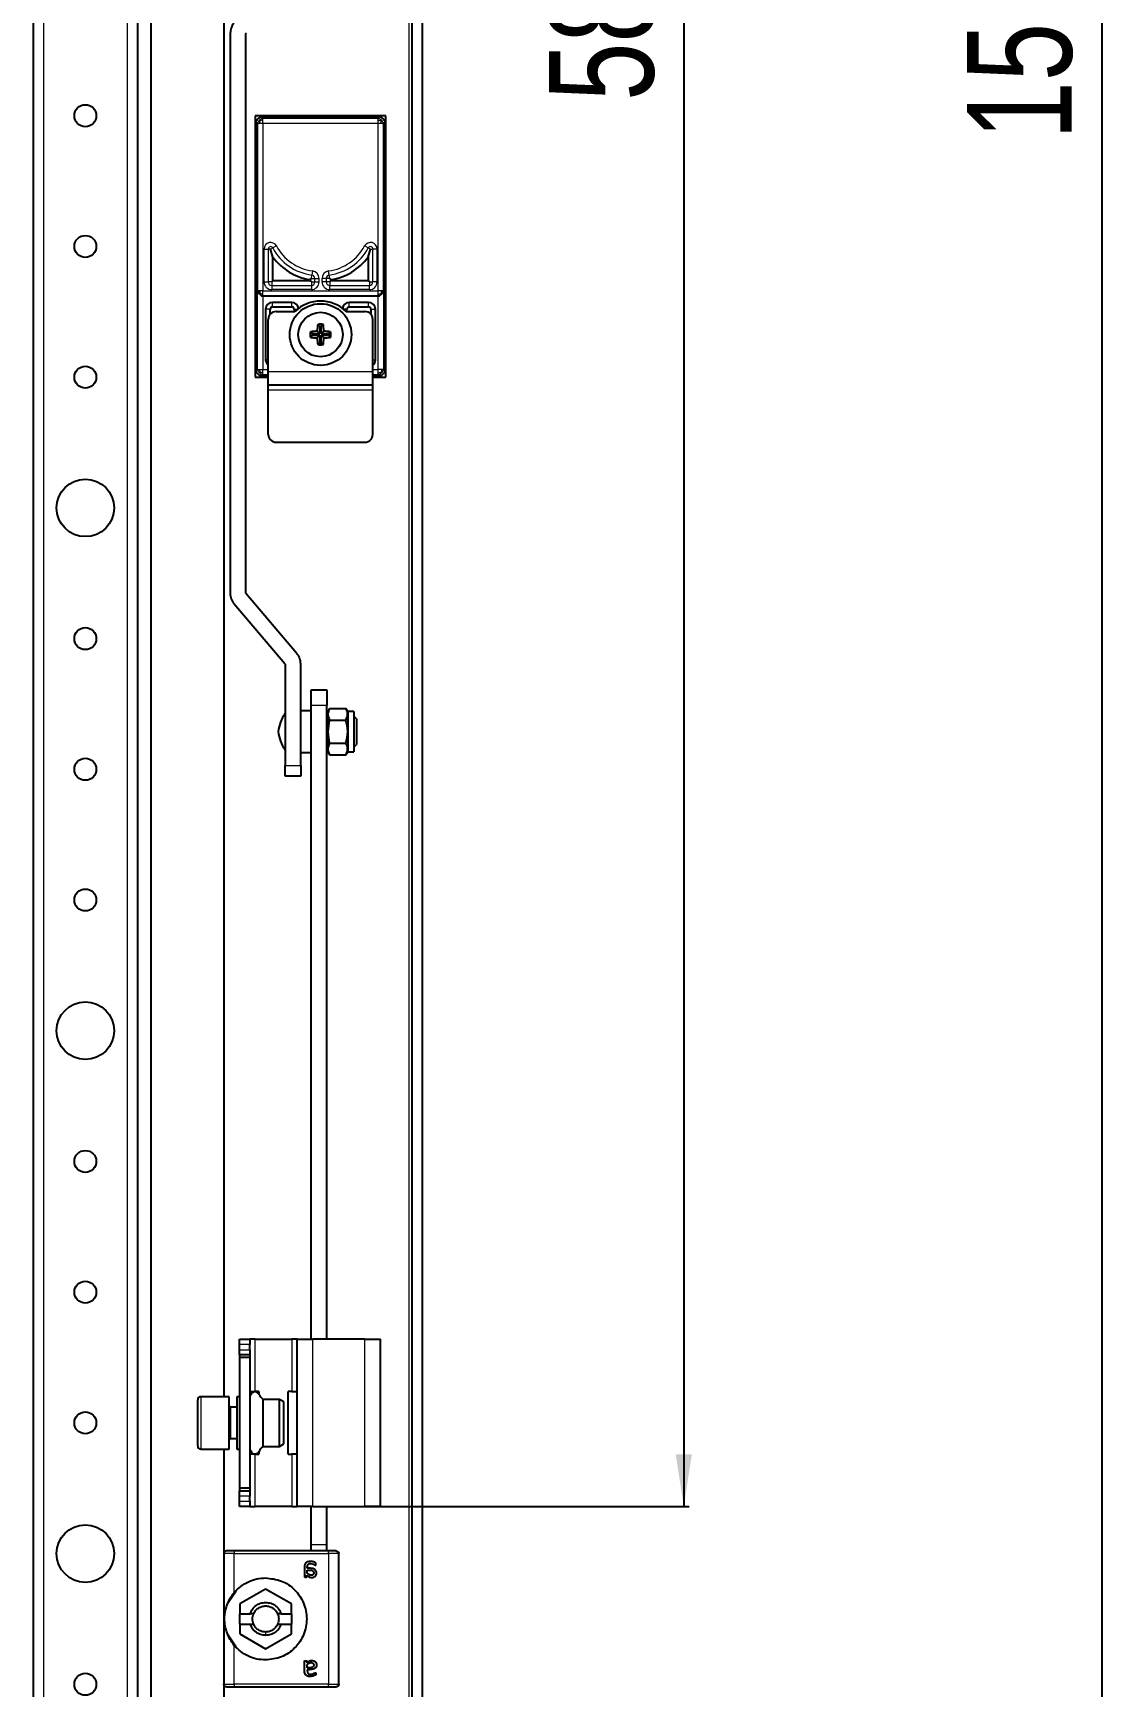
# Model space of a CAD drawing. Header units: millimetres. Extents: x -145 to 1282, y -1011 to 1043.
# Drawn here: x 1075.9 to 1281.9, y -326.9 to -10.5 of the extents above; entities that cross this region are included whole.
import ezdxf

# ---------------------------------------------------------------- set-up
doc = ezdxf.new("R2010")
doc.units = ezdxf.units.MM
doc.layers.add('FORMAT', color=7, linetype='Continuous')
doc.styles.add('SLDTEXTSTYLE0', font='TXT', dxfattribs={"width": 0.75})
doc.dimstyles.new('SLDDIMSTYLE0', dxfattribs={"dimtxt": 20, "dimasz": 10, "dimexe": 0, "dimexo": 0.0625, "dimgap": 5, "dimtad": 2, "dimdec": 1, "dimrnd": 1e-09, "dimzin": 12, "dimdsep": 46, "dimtxsty": 'SLDTEXTSTYLE0', "dimsah": 1, "dimcen": 0.09, "dimadec": 0, "dimazin": 3, "dimtfac": 1, "dimtofl": 0, "dimtmove": 0, "dimatfit": 3, "dimfxl": 0, "dimfrac": 2, "dimtolj": 1, "dimtzin": 12, "dimarcsym": 0})

# ---------------------------------------------------------------- blocks, each defined once
blk = doc.blocks.new('_D_5')
at = {"layer": 'FORMAT'}
for p, q in [((1142.38, 764.65), (1281.37, 764.65)), ((1280.37, 764.65), (1280.37, -767.35)), ((1142.38, -767.35), (1281.37, -767.35))]:
    blk.add_line(p, q, dxfattribs=at)
for points in [[(1280.37, 764.65), (1278.83, 754.65), (1281.91, 754.65)], [(1280.37, -767.35), (1281.91, -757.35), (1278.83, -757.35)]]:
    blk.add_solid(points, dxfattribs=at)
at = {"layer": 'FORMAT', "insert": (1254.59, -30.91), "char_height": 20, "attachment_point": 1, "rotation": 90, "style": 'SLDTEXTSTYLE0'}
blk.add_mtext('1532', dxfattribs=at)
blk = doc.blocks.new('_D_8')
at = {"layer": 'FORMAT'}
for p, q in [((1139.38, 289.65), (1201.37, 289.65)), ((1200.37, 289.65), (1200.37, -292.35)), ((1139.38, -292.35), (1201.37, -292.35))]:
    blk.add_line(p, q, dxfattribs=at)
for points in [[(1200.37, 289.65), (1198.83, 279.65), (1201.91, 279.65)], [(1200.37, -292.35), (1201.91, -282.35), (1198.83, -282.35)]]:
    blk.add_solid(points, dxfattribs=at)
at = {"layer": 'FORMAT', "insert": (1174.59, -23.52), "char_height": 20, "attachment_point": 1, "rotation": 90, "style": 'SLDTEXTSTYLE0'}
blk.add_mtext('582', dxfattribs=at)

msp = doc.modelspace()

# ---------------------------------------------------------------- linework, layer by layer
at = {"color": 8, "linetype": 'Continuous', "lineweight": 18}
for p, q in [((1147.77, 873.55), (1147.77, -876.25)), ((1077.87, 816.15), (1077.87, -818.85)), ((1093.87, 816.15), (1093.87, -818.85)), ((1118.85, -27.83), (1118.55, -27.53)), ((1118.85, -59.85), (1118.85, -27.83)), ((1119.55, -26.53), (1119.85, -26.83)), ((1119.85, -26.83), (1141.88, -26.83)), ((1119.85, -27.83), (1119.85, -59.85)), ((1141.88, -27.83), (1119.85, -27.83)), ((1141.88, -26.83), (1142.18, -26.53)), ((1141.88, -59.85), (1141.88, -27.83)), ((1143.18, -27.53), (1142.88, -27.83)), ((1142.88, -27.83), (1142.88, -59.85)), ((1120.06, -58.15), (1120.06, -51.85)), ((1120.06, -51.85), (1120.85, -51.85)), ((1120.85, -51.85), (1120.85, -58.15)), ((1121.32, -51.85), (1120.85, -51.85)), ((1121.32, -51.85), (1121.72, -51.63)), ((1122.42, -51.25), (1121.72, -51.63)), ((1140.01, -51.63), (1139.31, -51.25)), ((1140.42, -51.85), (1140.01, -51.63)), ((1140.42, -51.85), (1140.88, -51.85)), ((1141.67, -51.85), (1140.88, -51.85)), ((1140.88, -58.15), (1140.88, -51.85)), ((1141.67, -51.85), (1141.67, -58.15)), ((1129.12, -57.48), (1129.2, -56.83)), ((1129.31, -56.03), (1129.2, -56.83)), ((1132.53, -56.83), (1132.42, -56.03)), ((1132.62, -57.48), (1132.53, -56.83)), ((1118.82, -59.85), (1118.85, -59.85)), ((1118.82, -74.9), (1118.82, -59.85)), ((1119.85, -59.85), (1141.88, -59.85)), ((1120.06, -58.15), (1120.85, -58.15)), ((1121.52, -58.15), (1120.85, -58.15)), ((1121.52, -58.15), (1121.52, -58.81)), ((1121.52, -58.81), (1121.52, -59.61)), ((1121.52, -58.81), (1129.12, -58.81)), ((1129.12, -59.61), (1121.52, -59.61)), ((1129.12, -57.48), (1129.78, -57.48)), ((1129.12, -58.15), (1129.12, -58.81)), ((1129.12, -58.15), (1129.78, -58.15)), ((1129.12, -58.81), (1129.12, -59.61)), ((1129.78, -57.48), (1130.57, -57.48)), ((1129.78, -58.15), (1129.78, -57.48)), ((1129.78, -58.15), (1130.57, -58.15)), ((1130.57, -57.48), (1130.57, -58.15)), ((1131.16, -58.15), (1131.16, -57.48)), ((1131.95, -57.48), (1131.16, -57.48)), ((1131.95, -58.15), (1131.16, -58.15)), ((1131.95, -57.48), (1131.95, -58.15)), ((1132.62, -57.48), (1131.95, -57.48)), ((1132.62, -58.15), (1131.95, -58.15)), ((1132.62, -58.15), (1132.62, -58.81)), ((1132.62, -59.61), (1132.62, -58.81)), ((1132.62, -58.81), (1140.22, -58.81)), ((1140.22, -59.61), (1132.62, -59.61)), ((1140.22, -58.15), (1140.22, -58.81)), ((1140.22, -58.15), (1140.88, -58.15)), ((1140.22, -59.61), (1140.22, -58.81)), ((1141.67, -58.15), (1140.88, -58.15)), ((1142.88, -59.85), (1142.91, -59.85)), ((1142.91, -59.85), (1142.91, -74.9)), ((1119.82, -60.85), (1119.82, -74.9)), ((1121.67, -62.92), (1121.67, -62.05)), ((1125.37, -62.92), (1125.37, -62.05)), ((1136.37, -62.92), (1136.37, -62.05)), ((1140.07, -62.92), (1140.07, -62.05)), ((1141.91, -74.9), (1141.91, -60.85)), ((1121.23, -63.35), (1120.37, -63.35)), ((1125.8, -63.35), (1126.47, -63.35)), ((1135.93, -63.35), (1135.26, -63.35)), ((1140.5, -63.35), (1141.37, -63.35)), ((1118.55, -75.17), (1118.82, -74.9)), ((1119.82, -75.9), (1119.55, -76.17)), ((1119.82, -74.9), (1120.87, -74.9)), ((1120.87, -75.9), (1119.82, -75.9)), ((1120.87, -73.05), (1120.37, -73.05)), ((1120.87, -75.3), (1140.87, -75.3)), ((1140.87, -73.05), (1141.37, -73.05)), ((1140.87, -74.9), (1141.91, -74.9)), ((1141.91, -75.9), (1140.87, -75.9)), ((1142.18, -76.17), (1141.91, -75.9)), ((1142.91, -74.9), (1143.18, -75.17)), ((1120.87, -78.8), (1140.87, -78.8)), ((1132.07, -139.15), (1129.07, -139.15)), ((1124.07, -150.65), (1127.07, -150.65)), ((1117.37, -261.35), (1115.37, -261.35)), ((1115.37, -262.35), (1117.37, -262.35)), ((1118.37, -270.35), (1118.37, -260.35)), ((1125.37, -260.35), (1125.37, -270.35)), ((1129.37, -292.35), (1129.37, -260.35)), ((1139.37, -292.35), (1139.37, -260.35)), ((1107.97, -271.35), (1107.97, -281.35)), ((1113.62, -273.35), (1113.62, -274.82)), ((1113.62, -274.82), (1113.62, -279.35)), ((1118.37, -292.35), (1118.37, -282.35)), ((1125.37, -282.35), (1125.37, -292.35)), ((1117.37, -290.35), (1115.37, -290.35)), ((1115.37, -291.35), (1117.37, -291.35)), ((1132.07, -299.65), (1129.07, -299.65)), ((1114.37, -308.79), (1114.37, -301.35)), ((1114.37, -301.35), (1132.37, -301.35)), ((1132.37, -301.35), (1132.37, -326.35)), ((1114.37, -326.35), (1114.37, -318.91)), ((1120.37, -316.35), (1120.37, -317)), ((1132.37, -326.35), (1114.37, -326.35))]:
    msp.add_line(p, q, dxfattribs=at)
at = {"color": 7, "linetype": 'Continuous', "lineweight": 25}
for p, q in [((1148.37, -878.85), (1148.37, 876.15)), ((1150.37, -878.85), (1150.37, 876.15)), ((1098.37, 843.15), (1098.37, -845.85)), ((1075.87, 816.15), (1075.87, -818.85)), ((1095.87, 816.15), (1095.87, -818.85)), ((1112.37, 268.65), (1112.37, -271.35)), ((1113.57, -10.67), (1113.57, -117.65)), ((1116.57, -117.65), (1116.57, -10.67)), ((1143.37, -26.35), (1118.37, -26.35)), ((1118.37, -26.35), (1118.37, -76.35)), ((1118.55, -75.17), (1118.55, -27.53)), ((1119.55, -26.53), (1142.18, -26.53)), ((1143.18, -27.53), (1143.18, -75.17)), ((1143.37, -76.35), (1143.37, -26.35)), ((1121.77, -53.41), (1121.32, -51.85)), ((1121.77, -57.9), (1121.77, -53.41)), ((1139.96, -53.41), (1140.42, -51.85)), ((1139.96, -53.41), (1139.96, -57.9)), ((1121.77, -57.9), (1121.52, -58.15)), ((1128.86, -57.9), (1121.77, -57.9)), ((1128.86, -57.7), (1129.12, -57.48)), ((1128.86, -57.7), (1128.86, -57.9)), ((1128.86, -57.9), (1129.12, -58.15)), ((1132.87, -57.7), (1132.62, -57.48)), ((1132.87, -57.9), (1132.62, -58.15)), ((1132.87, -57.9), (1132.87, -57.7)), ((1139.96, -57.9), (1132.87, -57.9)), ((1139.96, -57.9), (1140.22, -58.15)), ((1119.84, -60.85), (1119.82, -60.85)), ((1119.85, -60.85), (1119.84, -60.85)), ((1141.88, -60.85), (1119.85, -60.85)), ((1125.37, -62.05), (1121.67, -62.05)), ((1121.67, -62.92), (1125.37, -62.92)), ((1140.07, -62.05), (1136.37, -62.05)), ((1136.37, -62.92), (1140.07, -62.92)), ((1141.89, -60.85), (1141.88, -60.85)), ((1141.91, -60.85), (1141.89, -60.85)), ((1120.37, -63.35), (1120.37, -73.05)), ((1120.87, -75.3), (1120.87, -65.3)), ((1121.23, -64.32), (1121.23, -63.35)), ((1122.37, -63.8), (1125.97, -63.8)), ((1125.8, -63.35), (1125.8, -63.8)), ((1130.75, -66.64), (1130.32, -66.28)), ((1130.98, -66.64), (1131.41, -66.28)), ((1135.76, -63.8), (1139.37, -63.8)), ((1135.93, -63.8), (1135.93, -63.35)), ((1140.5, -63.35), (1140.5, -64.32)), ((1140.87, -75.3), (1140.87, -65.3)), ((1141.37, -73.05), (1141.37, -63.35)), ((1129.31, -68.09), (1128.94, -67.65)), ((1129.31, -68.31), (1128.94, -68.75)), ((1130.75, -68.09), (1129.31, -68.09)), ((1129.31, -68.31), (1130.75, -68.31)), ((1130.75, -68.09), (1130.24, -67.57)), ((1130.75, -68.31), (1130.24, -68.83)), ((1130.75, -66.64), (1130.75, -68.09)), ((1130.75, -68.31), (1130.75, -69.76)), ((1130.98, -68.09), (1130.98, -66.64)), ((1130.98, -68.09), (1131.5, -67.57)), ((1132.42, -68.09), (1130.98, -68.09)), ((1130.98, -68.31), (1131.5, -68.83)), ((1130.98, -68.31), (1132.42, -68.31)), ((1130.98, -69.76), (1130.98, -68.31)), ((1132.42, -68.09), (1132.79, -67.65)), ((1132.42, -68.31), (1132.79, -68.75)), ((1130.75, -69.76), (1130.32, -70.12)), ((1130.98, -69.76), (1131.41, -70.12)), ((1120.87, -77.8), (1120.87, -75.3)), ((1140.87, -77.8), (1140.87, -75.3)), ((1118.37, -76.35), (1120.87, -76.35)), ((1120.87, -76.17), (1119.55, -76.17)), ((1120.87, -77.8), (1140.87, -77.8)), ((1120.87, -78.8), (1120.87, -77.8)), ((1120.87, -87.3), (1120.87, -78.8)), ((1142.18, -76.17), (1140.87, -76.17)), ((1140.87, -76.35), (1143.37, -76.35)), ((1140.87, -78.8), (1140.87, -77.8)), ((1140.87, -87.3), (1140.87, -78.8)), ((1122.37, -88.8), (1139.37, -88.8)), ((1114.33, -119.73), (1124.02, -131.09)), ((1126.3, -129.15), (1116.61, -117.78)), ((1124.07, -131.22), (1124.07, -150.65)), ((1127.07, -150.65), (1127.07, -131.22)), ((1129.07, -136.15), (1132.07, -136.15)), ((1129.07, -139.15), (1129.07, -136.15)), ((1129.07, -260.35), (1129.07, -139.15)), ((1132.07, -136.15), (1132.07, -139.15)), ((1132.07, -260.35), (1132.07, -139.15)), ((1129.07, -140.15), (1127.07, -140.15)), ((1132.27, -141.2), (1132.07, -141.2)), ((1132.61, -139.7), (1132.27, -140.3)), ((1132.27, -140.3), (1132.27, -148)), ((1132.61, -139.7), (1135.72, -139.7)), ((1132.61, -141.93), (1135.72, -141.93)), ((1136.07, -140.3), (1135.72, -139.7)), ((1137.27, -140.3), (1136.07, -140.3)), ((1136.07, -140.3), (1136.07, -148)), ((1137.27, -140.3), (1137.27, -148)), ((1137.77, -141.7), (1137.27, -141.2)), ((1137.77, -141.7), (1137.77, -146.6)), ((1127.07, -148.15), (1129.07, -148.15)), ((1132.07, -147.1), (1132.27, -147.1)), ((1132.27, -148), (1132.61, -148.6)), ((1132.61, -146.38), (1135.72, -146.38)), ((1132.61, -148.6), (1135.72, -148.6)), ((1135.72, -148.6), (1136.07, -148)), ((1136.07, -148), (1137.27, -148)), ((1137.27, -147.1), (1137.77, -146.6)), ((1124.07, -152.65), (1124.07, -150.65)), ((1127.07, -150.65), (1127.07, -152.65)), ((1127.07, -152.65), (1124.07, -152.65)), ((1115.37, -260.35), (1117.37, -260.35)), ((1115.37, -261.35), (1115.37, -260.35)), ((1115.37, -262.35), (1115.37, -261.35)), ((1115.37, -263.35), (1115.37, -262.35)), ((1117.37, -260.35), (1117.37, -261.35)), ((1118.37, -260.35), (1117.37, -260.35)), ((1117.37, -262.35), (1117.37, -261.35)), ((1117.37, -262.35), (1117.37, -263.35)), ((1118.37, -260.35), (1125.37, -260.35)), ((1126.37, -260.35), (1125.37, -260.35)), ((1126.37, -292.35), (1126.37, -260.35)), ((1126.37, -260.35), (1129.37, -260.35)), ((1139.37, -260.35), (1129.37, -260.35)), ((1139.37, -260.35), (1142.37, -260.35)), ((1142.37, -292.35), (1142.37, -260.35)), ((1117.37, -263.35), (1115.37, -263.35)), ((1115.37, -263.35), (1115.37, -263.85)), ((1117.37, -263.85), (1115.37, -263.85)), ((1115.37, -263.85), (1115.37, -288.85)), ((1117.37, -263.35), (1117.37, -263.85)), ((1117.37, -263.85), (1117.37, -288.85)), ((1107.37, -280.75), (1107.37, -271.95)), ((1113.37, -271.35), (1107.97, -271.35)), ((1113.37, -281.35), (1113.37, -271.35)), ((1115.37, -271.35), (1114.87, -271.35)), ((1114.87, -271.35), (1114.87, -272.56)), ((1117.37, -270.35), (1118.37, -270.35)), ((1119.07, -270.35), (1118.37, -270.35)), ((1119.07, -270.35), (1119.07, -270.8)), ((1123, -271.85), (1119.87, -271.85)), ((1119.87, -280.85), (1119.87, -271.85)), ((1123.87, -272.35), (1123, -271.85)), ((1123, -280.85), (1123, -271.85)), ((1124.67, -282.35), (1124.67, -270.35)), ((1125.37, -270.35), (1124.67, -270.35)), ((1125.37, -270.35), (1126.37, -270.35)), ((1114.87, -273.35), (1113.62, -273.35)), ((1114.87, -272.56), (1114.87, -281.35)), ((1123.87, -280.35), (1123.87, -272.35)), ((1107.97, -281.35), (1113.37, -281.35)), ((1112.37, -281.35), (1112.37, -301.18)), ((1113.62, -279.35), (1114.87, -279.35)), ((1114.87, -281.35), (1115.37, -281.35)), ((1119.87, -280.85), (1123, -280.85)), ((1123, -280.85), (1123.87, -280.35)), ((1118.37, -282.35), (1117.37, -282.35)), ((1118.37, -282.35), (1119.07, -282.35)), ((1119.07, -281.9), (1119.07, -282.35)), ((1124.67, -282.35), (1125.37, -282.35)), ((1126.37, -282.35), (1125.37, -282.35)), ((1117.37, -288.85), (1115.37, -288.85)), ((1115.37, -288.85), (1115.37, -289.35)), ((1115.37, -290.35), (1115.37, -289.35)), ((1115.37, -289.35), (1117.37, -289.35)), ((1115.37, -291.35), (1115.37, -290.35)), ((1117.37, -288.85), (1117.37, -289.35)), ((1117.37, -289.35), (1117.37, -290.35)), ((1117.37, -291.35), (1117.37, -290.35)), ((1115.37, -292.35), (1115.37, -291.35)), ((1117.37, -292.35), (1115.37, -292.35)), ((1117.37, -291.35), (1117.37, -292.35)), ((1117.37, -292.35), (1118.37, -292.35)), ((1125.37, -292.35), (1118.37, -292.35)), ((1125.37, -292.35), (1126.37, -292.35)), ((1129.37, -292.35), (1126.37, -292.35)), ((1129.07, -299.65), (1129.07, -292.35)), ((1129.37, -292.35), (1139.37, -292.35)), ((1132.07, -299.65), (1132.07, -292.35)), ((1142.37, -292.35), (1139.37, -292.35)), ((1129.07, -300.91), (1129.07, -299.65)), ((1132.07, -300.91), (1132.07, -299.65)), ((1112.37, -301.35), (1112.37, -326.35)), ((1132.37, -300.85), (1114.37, -300.85)), ((1132.97, -300.85), (1132.72, -300.85)), ((1134.37, -326.35), (1134.37, -301.35)), ((1127.81, -303.89), (1127.81, -305.76)), ((1128.26, -305.76), (1128.26, -305.48)), ((1128.34, -304.14), (1128.34, -303.93)), ((1128.72, -304.14), (1128.34, -304.14)), ((1128.34, -304.5), (1128.76, -304.5)), ((1128.34, -305.08), (1128.34, -304.5)), ((1113.19, -310.72), (1114.7, -308.47)), ((1120.37, -308.13), (1115.42, -310.99)), ((1125.32, -310.99), (1120.37, -308.13)), ((1115.42, -310.99), (1115.42, -312.85)), ((1115.42, -314.85), (1115.42, -312.85)), ((1115.42, -312.85), (1117.38, -312.85)), ((1118.07, -312.85), (1117.38, -312.85)), ((1123.35, -312.85), (1122.66, -312.85)), ((1123.35, -312.85), (1125.32, -312.85)), ((1125.32, -312.85), (1125.32, -310.99)), ((1125.32, -312.85), (1125.32, -314.85)), ((1115.42, -314.85), (1115.42, -316.71)), ((1115.42, -314.85), (1117.38, -314.85)), ((1117.38, -314.85), (1118.07, -314.85)), ((1122.66, -314.85), (1123.35, -314.85)), ((1123.35, -314.85), (1125.32, -314.85)), ((1125.32, -316.71), (1125.32, -314.85)), ((1114.7, -319.23), (1113.19, -316.98)), ((1115.42, -316.71), (1120.37, -319.57)), ((1120.37, -319.57), (1125.32, -316.71)), ((1127.81, -323.81), (1127.81, -321.94)), ((1128.26, -321.94), (1128.26, -322.22)), ((1128.34, -323.2), (1128.34, -322.62)), ((1128.76, -323.2), (1128.34, -323.2)), ((1128.72, -323.56), (1128.34, -323.56)), ((1128.34, -323.56), (1128.34, -323.78)), ((1112.37, -326.53), (1112.37, -746.35)), ((1114.37, -326.85), (1132.37, -326.85)), ((1132.72, -326.85), (1132.97, -326.85))]:
    msp.add_line(p, q, dxfattribs=at)
for centre, radius in [((1085.87, -26.35), 2.1), ((1085.87, -51.35), 2.1), ((1130.87, -68.2), 5.9), ((1130.87, -68.2), 4.25), ((1085.87, -76.35), 2.1), ((1085.87, -101.35), 5.5), ((1085.87, -126.35), 2.1), ((1085.87, -151.35), 2.1), ((1085.87, -176.35), 2.1), ((1085.87, -201.35), 5.5), ((1085.87, -226.35), 2.1), ((1085.87, -251.35), 2.1), ((1085.87, -276.35), 2.1), ((1085.87, -301.35), 5.5), ((1085.87, -326.35), 2.1)]:
    msp.add_circle(centre, radius, dxfattribs=at)
for centre, radius, start, end in [((1116.77, -10.67), 3.2, 141.4416, 180), ((1116.77, -10.67), 0.2, 141.4416, 180), ((1130.56, -46.88), 10.95, 216.5958, 261.061), ((1131.17, -46.88), 10.95, 278.939, 323.4042), ((1121.67, -63.35), 1.3, 90, 180), ((1121.67, -63.35), 0.435, 90, 180), ((1125.37, -63.35), 1.3, 6.3593, 90), ((1125.37, -63.35), 0.435, 0, 90), ((1130.87, -68.8), 7, 45.5847, 134.4153), ((1136.37, -63.35), 1.3, 90, 173.6407), ((1136.37, -63.35), 0.435, 90, 180), ((1140.07, -63.35), 1.3, 0, 90), ((1140.07, -63.35), 0.435, 0, 90), ((1122.37, -65.3), 1.5, 90, 180), ((1148.95, -68.13), 18.72, 174.3168, 178.2751), ((1130.87, -68.2), 2, 74.1146, 105.8854), ((1112.78, -68.13), 18.72, 1.7249, 5.6832), ((1139.37, -65.3), 1.5, 0, 90), ((1130.87, -68.2), 2, 164.1146, 195.8854), ((1130.8, -86.28), 18.72, 91.7249, 95.6832), ((1130.8, -50.12), 18.72, 264.3168, 268.2751), ((1130.87, -68.2), 1.56, 175.8165, 184.1835), ((1148.95, -68.27), 18.72, 181.7249, 185.6832), ((1130.87, -68.2), 1.56, 85.8165, 94.1835), ((1112.78, -68.27), 18.72, 354.3168, 358.2751), ((1130.93, -86.28), 18.72, 84.3168, 88.2751), ((1130.93, -50.12), 18.72, 271.7249, 275.6832), ((1130.87, -68.2), 1.56, 355.8165, 4.1835), ((1130.87, -68.2), 2, 344.1146, 15.8854), ((1130.87, -68.2), 2, 254.1146, 285.8854), ((1130.87, -68.2), 1.56, 265.8165, 274.1835), ((1121.67, -73.05), 1.3, 180, 232.0201), ((1140.07, -73.05), 1.3, 307.9799, 0), ((1122.37, -87.3), 1.5, 180, 270), ((1139.37, -87.3), 1.5, 270, 0), ((1116.77, -117.65), 3.2, 180, 220.4367), ((1116.77, -117.65), 0.2, 180, 220.4367), ((1123.87, -131.22), 3.2, 0, 40.4367), ((1123.87, -131.22), 0.2, 0, 40.4367), ((1130.71, -145.11), 8, 146.1291, 173.1181), ((1130.71, -143.19), 8, 186.8819, 213.8709), ((1107.97, -271.95), 0.6, 90, 180), ((1113.62, -273.1), 0.25, 180, 270), ((1107.97, -280.75), 0.6, 180, 270), ((1113.62, -279.6), 0.25, 90, 180)]:
    msp.add_arc(centre, radius, start, end, dxfattribs=at)
at = {"color": 8, "linetype": 'Continuous', "lineweight": 18}
for centre, radius, start, end in [((1121.32, -51.85), 1.26, 28.2631, 180), ((1140.42, -51.85), 1.26, 0, 151.7369), ((1121.32, -51.85), 0.46, 28.2631, 180), ((1130.56, -46.88), 10.04, 208.2631, 262.2213), ((1130.56, -46.88), 9.24, 208.2631, 262.2213), ((1131.17, -46.88), 9.24, 277.7787, 331.7369), ((1131.17, -46.88), 10.04, 277.7787, 331.7369), ((1140.42, -51.85), 0.46, 0, 151.7369), ((1129.12, -57.48), 0.66, 0, 82.2213), ((1129.12, -57.48), 1.46, 0, 82.2213), ((1132.62, -57.48), 1.46, 97.7787, 180), ((1132.62, -57.48), 0.66, 97.7787, 180), ((1121.52, -58.15), 1.46, 180, 270), ((1121.52, -58.15), 0.66, 180, 270), ((1129.12, -58.15), 1.46, 270, 0), ((1129.12, -58.15), 0.66, 270, 0), ((1132.62, -58.15), 1.46, 180, 270), ((1132.62, -58.15), 0.66, 180, 270), ((1140.22, -58.15), 1.46, 270, 0), ((1140.22, -58.15), 0.66, 270, 0)]:
    msp.add_arc(centre, radius, start, end, dxfattribs=at)
at = {"color": 7, "linetype": 'Continuous', "lineweight": 25}
for points, knots in [([(1118.55, -27.53), (1118.55, -27.5), (1118.56, -27.38), (1118.69, -27.16), (1118.91, -26.89), (1119.15, -26.69), (1119.34, -26.59), (1119.46, -26.54), (1119.52, -26.54), (1119.55, -26.53)], [0, 0, 0, 0, 0.056697, 0.250352, 0.499864, 0.748869, 0.874453, 0.943515, 1, 1, 1, 1]), ([(1142.18, -26.53), (1142.21, -26.54), (1142.33, -26.55), (1142.56, -26.68), (1142.82, -26.89), (1143.02, -27.13), (1143.13, -27.33), (1143.17, -27.44), (1143.18, -27.5), (1143.18, -27.53)], [0, 0, 0, 0, 0.056697, 0.250352, 0.499864, 0.748869, 0.874453, 0.943515, 1, 1, 1, 1]), ([(1118.82, -59.85), (1118.83, -59.9), (1118.87, -60.11), (1119.1, -60.4), (1119.38, -60.65), (1119.58, -60.77), (1119.71, -60.83), (1119.79, -60.84), (1119.82, -60.85)], [0, 0, 0, 0, 0.1252065, 0.499639, 0.7484804, 0.8740995, 0.9462507, 1, 1, 1, 1]), ([(1141.91, -60.85), (1141.94, -60.84), (1142.09, -60.82), (1142.32, -60.67), (1142.59, -60.44), (1142.77, -60.21), (1142.88, -60.01), (1142.9, -59.9), (1142.91, -59.85)], [0, 0, 0, 0, 0.053741, 0.250625, 0.499429, 0.749504, 0.874813, 1, 1, 1, 1]), ([(1141.88, -60.85), (1141.91, -60.85), (1141.98, -60.84), (1142.09, -60.8), (1142.28, -60.69), (1142.42, -60.56), (1142.51, -60.48)], [0, 0, 0, 0, 0.124863, 0.249962, 0.500073, 1, 1, 1, 1]), ([(1119.55, -76.17), (1119.52, -76.17), (1119.4, -76.15), (1119.17, -76.02), (1118.91, -75.81), (1118.71, -75.57), (1118.6, -75.38), (1118.56, -75.26), (1118.55, -75.2), (1118.55, -75.17)], [0, 0, 0, 0, 0.0566974, 0.2503517, 0.4998638, 0.7488693, 0.8744535, 0.9435148, 1, 1, 1, 1]), ([(1143.18, -75.17), (1143.18, -75.2), (1143.17, -75.32), (1143.04, -75.54), (1142.82, -75.81), (1142.58, -76.01), (1142.39, -76.11), (1142.27, -76.16), (1142.21, -76.17), (1142.18, -76.17)], [0, 0, 0, 0, 0.0566974, 0.2503517, 0.4998638, 0.7488693, 0.8744535, 0.9435148, 1, 1, 1, 1]), ([(1132.61, -139.7), (1132.43, -140.1), (1132.1, -140.84), (1132.45, -141.58), (1132.61, -141.93)], [0, 0, 0, 0, 0.534707, 1, 1, 1, 1]), ([(1132.61, -141.93), (1132.44, -142.68), (1132.1, -144.16), (1132.44, -145.65), (1132.61, -146.38)], [0, 0, 0, 0, 0.508481, 1, 1, 1, 1]), ([(1135.72, -141.93), (1135.9, -141.53), (1136.23, -140.78), (1135.88, -140.04), (1135.72, -139.7)], [0, 0, 0, 0, 0.534707, 1, 1, 1, 1]), ([(1135.72, -146.38), (1135.89, -145.62), (1136.23, -144.14), (1135.89, -142.65), (1135.72, -141.93)], [0, 0, 0, 0, 0.508481, 1, 1, 1, 1]), ([(1132.61, -146.38), (1132.43, -146.77), (1132.1, -147.52), (1132.45, -148.26), (1132.61, -148.6)], [0, 0, 0, 0, 0.534707, 1, 1, 1, 1]), ([(1135.72, -148.6), (1135.9, -148.2), (1136.23, -147.46), (1135.88, -146.72), (1135.72, -146.38)], [0, 0, 0, 0, 0.534707, 1, 1, 1, 1]), ([(1119.87, -271.85), (1119.69, -271.7), (1119.34, -271.39), (1119.15, -270.82), (1118.78, -270.52), (1118.45, -270.39), (1118.09, -270.42), (1117.74, -270.61), (1117.49, -270.97), (1117.41, -271.27), (1117.37, -271.42)], [0, 0, 0, 0, 0.185676, 0.371025, 0.466937, 0.562172, 0.656347, 0.751553, 0.873842, 1, 1, 1, 1]), ([(1117.37, -281.28), (1117.41, -281.43), (1117.49, -281.73), (1117.74, -282.09), (1118.09, -282.28), (1118.45, -282.31), (1118.78, -282.18), (1119.15, -281.88), (1119.34, -281.31), (1119.69, -281), (1119.87, -280.85)], [0, 0, 0, 0, 0.126158, 0.248447, 0.343653, 0.437828, 0.533063, 0.628975, 0.814324, 1, 1, 1, 1]), ([(1128.92, -302.85), (1128.77, -302.86), (1128.55, -302.87), (1128.27, -302.96), (1128.08, -303.08), (1127.94, -303.25), (1127.82, -303.52), (1127.81, -303.75), (1127.81, -303.89)], [0, 0, 0, 0, 0.2500888, 0.3824952, 0.5002586, 0.6221632, 0.7501335, 1, 1, 1, 1]), ([(1128.34, -303.93), (1128.34, -303.84), (1128.35, -303.7), (1128.4, -303.53), (1128.48, -303.42), (1128.58, -303.34), (1128.71, -303.29), (1128.84, -303.26), (1128.93, -303.26), (1128.97, -303.26)], [0, 0, 0, 0, 0.250023, 0.382539, 0.499802, 0.620838, 0.749652, 0.874777, 1, 1, 1, 1]), ([(1129.98, -303.35), (1129.98, -303.29), (1129.98, -303.21), (1129.92, -303.12), (1129.78, -303.03), (1129.45, -302.9), (1129.13, -302.87), (1128.92, -302.85)], [0, 0, 0, 0, 0.124693, 0.187182, 0.249773, 0.500039, 1, 1, 1, 1]), ([(1128.97, -303.26), (1129.13, -303.28), (1129.38, -303.31), (1129.63, -303.43), (1129.75, -303.5), (1129.82, -303.54), (1129.86, -303.55), (1129.88, -303.56)], [0, 0, 0, 0, 0.4986996, 0.7495075, 0.8749492, 0.9467834, 1, 1, 1, 1]), ([(1129.88, -303.56), (1129.89, -303.55), (1129.91, -303.55), (1129.93, -303.54), (1129.94, -303.53), (1129.96, -303.51), (1129.97, -303.47), (1129.98, -303.42), (1129.98, -303.38), (1129.98, -303.36), (1129.98, -303.35)], [0, 0, 0, 0, 0.128825, 0.180169, 0.243397, 0.36986, 0.499864, 0.749649, 0.843476, 1, 1, 1, 1]), ([(1127.81, -305.76), (1127.81, -305.77), (1127.81, -305.79), (1127.82, -305.81), (1127.85, -305.83), (1127.92, -305.85), (1127.99, -305.85), (1128.04, -305.85)], [0, 0, 0, 0, 0.124881, 0.183376, 0.250934, 0.500336, 1, 1, 1, 1]), ([(1128.04, -305.85), (1128.08, -305.85), (1128.15, -305.85), (1128.22, -305.83), (1128.25, -305.81), (1128.26, -305.79), (1128.26, -305.77), (1128.26, -305.76)], [0, 0, 0, 0, 0.499718, 0.749437, 0.810587, 0.875078, 1, 1, 1, 1]), ([(1128.26, -305.48), (1128.39, -305.59), (1128.57, -305.76), (1128.85, -305.87), (1129.02, -305.9), (1129.1, -305.91), (1129.14, -305.91)], [0, 0, 0, 0, 0.499113, 0.749325, 0.874665, 1, 1, 1, 1]), ([(1129.06, -305.5), (1128.99, -305.49), (1128.84, -305.48), (1128.58, -305.34), (1128.43, -305.19), (1128.34, -305.08)], [0, 0, 0, 0, 0.249939, 0.499864, 1, 1, 1, 1]), ([(1130.1, -305.07), (1130.1, -304.99), (1130.09, -304.83), (1129.99, -304.61), (1129.84, -304.44), (1129.57, -304.27), (1129.18, -304.16), (1128.87, -304.15), (1128.72, -304.14)], [0, 0, 0, 0, 0.125049, 0.249886, 0.370856, 0.49982, 0.749609, 1, 1, 1, 1]), ([(1128.76, -304.5), (1128.87, -304.5), (1129.05, -304.51), (1129.27, -304.57), (1129.42, -304.66), (1129.51, -304.76), (1129.56, -304.89), (1129.57, -304.98), (1129.57, -305.03)], [0, 0, 0, 0, 0.279652, 0.500248, 0.629485, 0.750186, 0.875763, 1, 1, 1, 1]), ([(1129.57, -305.03), (1129.57, -305.09), (1129.56, -305.19), (1129.49, -305.31), (1129.43, -305.38), (1129.35, -305.44), (1129.25, -305.47), (1129.16, -305.49), (1129.09, -305.5), (1129.06, -305.5)], [0, 0, 0, 0, 0.249168, 0.373635, 0.49939, 0.619394, 0.749656, 0.87477, 1, 1, 1, 1]), ([(1129.14, -305.91), (1129.26, -305.9), (1129.44, -305.89), (1129.67, -305.8), (1129.82, -305.71), (1129.95, -305.58), (1130.07, -305.37), (1130.09, -305.19), (1130.1, -305.07)], [0, 0, 0, 0, 0.25007, 0.379181, 0.500499, 0.62417, 0.750842, 1, 1, 1, 1]), ([(1114.37, -318.91), (1114.08, -318.53), (1113.51, -317.78), (1112.95, -316.53), (1112.6, -315.25), (1112.47, -313.85), (1112.6, -312.45), (1112.95, -311.17), (1113.51, -309.92), (1114.08, -309.17), (1114.37, -308.79)], [0, 0, 0, 0, 0.125762, 0.25037, 0.375307, 0.500139, 0.62481, 0.749763, 0.874888, 1, 1, 1, 1]), ([(1127.81, -321.94), (1127.81, -321.93), (1127.81, -321.91), (1127.82, -321.89), (1127.85, -321.87), (1127.92, -321.85), (1127.99, -321.85), (1128.04, -321.85)], [0, 0, 0, 0, 0.124884, 0.186377, 0.250914, 0.500322, 1, 1, 1, 1]), ([(1128.04, -321.85), (1128.08, -321.85), (1128.14, -321.85), (1128.21, -321.87), (1128.23, -321.88), (1128.25, -321.89), (1128.26, -321.91), (1128.26, -321.93), (1128.26, -321.94)], [0, 0, 0, 0, 0.499162, 0.644242, 0.749698, 0.813605, 0.875217, 1, 1, 1, 1]), ([(1128.26, -322.22), (1128.39, -322.11), (1128.58, -321.94), (1128.89, -321.81), (1129.06, -321.8), (1129.14, -321.79)], [0, 0, 0, 0, 0.499364, 0.749701, 1, 1, 1, 1]), ([(1128.34, -322.62), (1128.43, -322.51), (1128.58, -322.35), (1128.81, -322.24), (1128.95, -322.21), (1129.02, -322.2), (1129.06, -322.2)], [0, 0, 0, 0, 0.4997651, 0.7495043, 0.8747708, 1, 1, 1, 1]), ([(1129.06, -322.2), (1129.12, -322.21), (1129.22, -322.21), (1129.35, -322.26), (1129.43, -322.32), (1129.49, -322.39), (1129.54, -322.48), (1129.57, -322.58), (1129.57, -322.64), (1129.57, -322.67)], [0, 0, 0, 0, 0.2496231, 0.3771401, 0.499734, 0.6227303, 0.7498125, 0.8748762, 1, 1, 1, 1]), ([(1129.14, -321.79), (1129.26, -321.8), (1129.44, -321.81), (1129.67, -321.9), (1129.82, -321.99), (1129.95, -322.12), (1130.07, -322.33), (1130.09, -322.51), (1130.1, -322.64)], [0, 0, 0, 0, 0.25007, 0.379559, 0.500499, 0.624556, 0.750843, 1, 1, 1, 1]), ([(1128.92, -324.85), (1128.84, -324.85), (1128.7, -324.85), (1128.48, -324.81), (1128.27, -324.74), (1128.08, -324.62), (1127.94, -324.45), (1127.82, -324.18), (1127.81, -323.96), (1127.81, -323.81)], [0, 0, 0, 0, 0.125255, 0.250437, 0.383066, 0.500493, 0.622629, 0.75025, 1, 1, 1, 1]), ([(1128.34, -323.78), (1128.34, -323.82), (1128.34, -323.91), (1128.36, -324.04), (1128.4, -324.17), (1128.48, -324.28), (1128.58, -324.36), (1128.75, -324.43), (1128.89, -324.43), (1128.97, -324.44)], [0, 0, 0, 0, 0.125295, 0.250514, 0.383518, 0.50035, 0.621938, 0.750243, 1, 1, 1, 1]), ([(1130.1, -322.64), (1130.1, -322.67), (1130.1, -322.75), (1130.07, -322.91), (1129.99, -323.09), (1129.83, -323.27), (1129.57, -323.43), (1129.18, -323.54), (1128.87, -323.55), (1128.72, -323.56)], [0, 0, 0, 0, 0.0626366, 0.1252782, 0.2500723, 0.3748405, 0.4999941, 0.7496958, 1, 1, 1, 1]), ([(1129.57, -322.67), (1129.57, -322.72), (1129.56, -322.81), (1129.51, -322.94), (1129.42, -323.04), (1129.27, -323.13), (1129.05, -323.19), (1128.87, -323.2), (1128.76, -323.2)], [0, 0, 0, 0, 0.124446, 0.249795, 0.37, 0.499734, 0.719932, 1, 1, 1, 1]), ([(1129.98, -324.35), (1129.98, -324.38), (1129.98, -324.43), (1129.97, -324.52), (1129.92, -324.58), (1129.78, -324.67), (1129.45, -324.8), (1129.13, -324.83), (1128.92, -324.85)], [0, 0, 0, 0, 0.062686, 0.125173, 0.187628, 0.250185, 0.500314, 1, 1, 1, 1]), ([(1128.97, -324.44), (1129.14, -324.42), (1129.45, -324.4), (1129.71, -324.19), (1129.86, -324.15), (1129.88, -324.14)], [0, 0, 0, 0, 0.498852, 0.946609, 1, 1, 1, 1]), ([(1129.88, -324.14), (1129.89, -324.15), (1129.91, -324.15), (1129.93, -324.16), (1129.94, -324.17), (1129.96, -324.19), (1129.98, -324.26), (1129.98, -324.31), (1129.98, -324.35)], [0, 0, 0, 0, 0.13107, 0.182437, 0.243796, 0.371388, 0.500442, 1, 1, 1, 1])]:
    msp.add_open_spline(points, degree=3, knots=knots, dxfattribs=at)
at = {"color": 8, "linetype": 'Continuous', "lineweight": 18}
for points, knots in [([(1119.22, -27.2), (1119.13, -27.29), (1119.01, -27.43), (1118.9, -27.62), (1118.86, -27.74), (1118.85, -27.8), (1118.85, -27.83)], [0, 0, 0, 0, 0.499932, 0.750046, 0.875143, 1, 1, 1, 1]), ([(1119.22, -27.83), (1119.12, -27.83), (1118.98, -27.83), (1118.87, -27.83), (1118.85, -27.83), (1118.85, -27.83)], [0, 0, 0, 0, 0.633094, 0.851999, 1, 1, 1, 1]), ([(1119.85, -26.83), (1119.82, -26.84), (1119.75, -26.84), (1119.64, -26.89), (1119.45, -26.99), (1119.31, -27.12), (1119.22, -27.2)], [0, 0, 0, 0, 0.124863, 0.249962, 0.500073, 1, 1, 1, 1]), ([(1119.22, -27.2), (1119.22, -27.21), (1119.23, -27.22), (1119.3, -27.29), (1119.33, -27.31)], [0, 0, 0, 0, 0.584601, 1, 1, 1, 1]), ([(1119.22, -27.83), (1119.23, -27.72), (1119.23, -27.54), (1119.3, -27.38), (1119.33, -27.31)], [0, 0, 0, 0, 0.584782, 1, 1, 1, 1]), ([(1119.85, -27.83), (1119.81, -27.83), (1119.72, -27.83), (1119.5, -27.83), (1119.34, -27.83), (1119.22, -27.83)], [0, 0, 0, 0, 0.148001, 0.366906, 1, 1, 1, 1]), ([(1119.85, -27.21), (1119.74, -27.21), (1119.55, -27.22), (1119.39, -27.29), (1119.33, -27.31)], [0, 0, 0, 0, 0.584782, 1, 1, 1, 1]), ([(1119.85, -27.21), (1119.85, -27.12), (1119.85, -27), (1119.85, -26.89), (1119.85, -26.84), (1119.85, -26.84), (1119.85, -26.83)], [0, 0, 0, 0, 0.499933, 0.750044, 0.87514, 1, 1, 1, 1]), ([(1119.85, -27.83), (1119.85, -27.8), (1119.85, -27.74), (1119.85, -27.63), (1119.85, -27.44), (1119.85, -27.3), (1119.85, -27.21)], [0, 0, 0, 0, 0.124527, 0.250035, 0.500121, 1, 1, 1, 1]), ([(1141.88, -27.21), (1141.88, -27.1), (1141.88, -26.96), (1141.88, -26.85), (1141.88, -26.84), (1141.88, -26.83)], [0, 0, 0, 0, 0.633094, 0.851999, 1, 1, 1, 1]), ([(1142.51, -27.2), (1142.42, -27.12), (1142.28, -26.99), (1142.09, -26.89), (1141.98, -26.84), (1141.91, -26.84), (1141.88, -26.83)], [0, 0, 0, 0, 0.499932, 0.750046, 0.875143, 1, 1, 1, 1]), ([(1141.88, -27.83), (1141.88, -27.8), (1141.88, -27.71), (1141.88, -27.48), (1141.88, -27.32), (1141.88, -27.21)], [0, 0, 0, 0, 0.148001, 0.3669064, 1, 1, 1, 1]), ([(1141.88, -27.21), (1141.99, -27.21), (1142.18, -27.22), (1142.34, -27.29), (1142.4, -27.31)], [0, 0, 0, 0, 0.584782, 1, 1, 1, 1]), ([(1142.51, -27.83), (1142.39, -27.83), (1142.23, -27.83), (1142.01, -27.83), (1141.92, -27.83), (1141.88, -27.83)], [0, 0, 0, 0, 0.633094, 0.851999, 1, 1, 1, 1]), ([(1142.51, -27.2), (1142.51, -27.21), (1142.5, -27.22), (1142.43, -27.29), (1142.4, -27.31)], [0, 0, 0, 0, 0.584601, 1, 1, 1, 1]), ([(1142.51, -27.83), (1142.5, -27.72), (1142.5, -27.54), (1142.43, -27.38), (1142.4, -27.31)], [0, 0, 0, 0, 0.584782, 1, 1, 1, 1]), ([(1142.88, -27.83), (1142.88, -27.8), (1142.87, -27.74), (1142.83, -27.62), (1142.72, -27.43), (1142.6, -27.29), (1142.51, -27.2)], [0, 0, 0, 0, 0.124863, 0.249962, 0.500073, 1, 1, 1, 1]), ([(1142.88, -27.83), (1142.88, -27.83), (1142.86, -27.83), (1142.75, -27.83), (1142.61, -27.83), (1142.51, -27.83)], [0, 0, 0, 0, 0.148001, 0.3669064, 1, 1, 1, 1]), ([(1119.22, -59.85), (1119.14, -59.85), (1119.01, -59.85), (1118.91, -59.85), (1118.86, -59.85), (1118.85, -59.85), (1118.85, -59.85)], [0, 0, 0, 0, 0.49988, 0.749964, 0.875473, 1, 1, 1, 1]), ([(1119.22, -60.48), (1119.11, -60.36), (1118.97, -60.2), (1118.86, -59.98), (1118.85, -59.89), (1118.85, -59.85)], [0, 0, 0, 0, 0.633497, 0.852215, 1, 1, 1, 1]), ([(1119.85, -59.85), (1119.82, -59.85), (1119.76, -59.85), (1119.64, -59.85), (1119.45, -59.85), (1119.31, -59.85), (1119.22, -59.85)], [0, 0, 0, 0, 0.124527, 0.250035, 0.500121, 1, 1, 1, 1]), ([(1119.22, -59.85), (1119.23, -59.96), (1119.23, -60.15), (1119.3, -60.31), (1119.33, -60.37)], [0, 0, 0, 0, 0.585225, 1, 1, 1, 1]), ([(1119.85, -60.48), (1119.85, -60.39), (1119.85, -60.25), (1119.85, -60.06), (1119.85, -59.94), (1119.85, -59.88), (1119.85, -59.85)], [0, 0, 0, 0, 0.4998775, 0.7499648, 0.8754836, 1, 1, 1, 1]), ([(1141.88, -60.48), (1141.88, -60.36), (1141.88, -60.2), (1141.88, -59.98), (1141.88, -59.89), (1141.88, -59.85)], [0, 0, 0, 0, 0.633497, 0.852215, 1, 1, 1, 1]), ([(1142.51, -59.85), (1142.42, -59.85), (1142.28, -59.85), (1142.09, -59.85), (1141.97, -59.85), (1141.91, -59.85), (1141.88, -59.85)], [0, 0, 0, 0, 0.49988, 0.749964, 0.875473, 1, 1, 1, 1]), ([(1142.51, -59.85), (1142.5, -59.96), (1142.5, -60.15), (1142.43, -60.31), (1142.4, -60.37)], [0, 0, 0, 0, 0.585225, 1, 1, 1, 1]), ([(1142.88, -59.85), (1142.88, -59.85), (1142.87, -59.85), (1142.82, -59.85), (1142.72, -59.85), (1142.59, -59.85), (1142.51, -59.85)], [0, 0, 0, 0, 0.124527, 0.250035, 0.500121, 1, 1, 1, 1]), ([(1142.51, -60.48), (1142.6, -60.39), (1142.72, -60.25), (1142.83, -60.06), (1142.87, -59.94), (1142.88, -59.88), (1142.88, -59.85)], [0, 0, 0, 0, 0.499877, 0.749965, 0.875484, 1, 1, 1, 1]), ([(1119.22, -60.48), (1119.22, -60.48), (1119.23, -60.47), (1119.3, -60.4), (1119.33, -60.37)], [0, 0, 0, 0, 0.5850478, 1, 1, 1, 1]), ([(1119.85, -60.85), (1119.81, -60.85), (1119.72, -60.83), (1119.49, -60.73), (1119.34, -60.59), (1119.22, -60.48)], [0, 0, 0, 0, 0.147785, 0.366503, 1, 1, 1, 1]), ([(1119.85, -60.48), (1119.74, -60.48), (1119.55, -60.47), (1119.39, -60.4), (1119.33, -60.37)], [0, 0, 0, 0, 0.585048, 1, 1, 1, 1]), ([(1119.85, -60.85), (1119.85, -60.85), (1119.85, -60.84), (1119.85, -60.8), (1119.85, -60.69), (1119.85, -60.56), (1119.85, -60.48)], [0, 0, 0, 0, 0.124863, 0.249962, 0.500073, 1, 1, 1, 1]), ([(1141.88, -60.48), (1141.99, -60.48), (1142.18, -60.47), (1142.34, -60.4), (1142.4, -60.37)], [0, 0, 0, 0, 0.585048, 1, 1, 1, 1]), ([(1141.88, -60.85), (1141.88, -60.85), (1141.88, -60.83), (1141.88, -60.73), (1141.88, -60.59), (1141.88, -60.48)], [0, 0, 0, 0, 0.147785, 0.366503, 1, 1, 1, 1]), ([(1142.51, -60.48), (1142.51, -60.48), (1142.5, -60.47), (1142.43, -60.4), (1142.4, -60.37)], [0, 0, 0, 0, 0.585048, 1, 1, 1, 1]), ([(1118.82, -74.9), (1118.82, -74.9), (1118.84, -74.9), (1118.95, -74.9), (1119.09, -74.9), (1119.19, -74.9)], [0, 0, 0, 0, 0.148001, 0.366906, 1, 1, 1, 1]), ([(1118.82, -74.9), (1118.82, -74.93), (1118.83, -74.99), (1118.87, -75.11), (1118.98, -75.3), (1119.1, -75.44), (1119.19, -75.53)], [0, 0, 0, 0, 0.124863, 0.249962, 0.500073, 1, 1, 1, 1]), ([(1119.19, -74.9), (1119.31, -74.9), (1119.47, -74.9), (1119.69, -74.9), (1119.78, -74.9), (1119.82, -74.9)], [0, 0, 0, 0, 0.633094, 0.851999, 1, 1, 1, 1]), ([(1119.19, -74.9), (1119.2, -75.01), (1119.2, -75.19), (1119.27, -75.35), (1119.3, -75.42)], [0, 0, 0, 0, 0.584782, 1, 1, 1, 1]), ([(1119.19, -75.53), (1119.19, -75.52), (1119.2, -75.51), (1119.27, -75.45), (1119.3, -75.42)], [0, 0, 0, 0, 0.584601, 1, 1, 1, 1]), ([(1119.19, -75.53), (1119.28, -75.61), (1119.42, -75.74), (1119.61, -75.84), (1119.73, -75.89), (1119.79, -75.89), (1119.82, -75.9)], [0, 0, 0, 0, 0.499931, 0.750045, 0.875142, 1, 1, 1, 1]), ([(1119.82, -75.52), (1119.71, -75.52), (1119.52, -75.51), (1119.36, -75.45), (1119.3, -75.42)], [0, 0, 0, 0, 0.584782, 1, 1, 1, 1]), ([(1119.82, -75.52), (1119.82, -75.43), (1119.82, -75.29), (1119.82, -75.1), (1119.82, -74.99), (1119.82, -74.93), (1119.82, -74.9)], [0, 0, 0, 0, 0.49988, 0.749964, 0.875473, 1, 1, 1, 1]), ([(1119.82, -75.9), (1119.82, -75.89), (1119.82, -75.89), (1119.82, -75.84), (1119.82, -75.73), (1119.82, -75.61), (1119.82, -75.52)], [0, 0, 0, 0, 0.124859, 0.249955, 0.500068, 1, 1, 1, 1]), ([(1142.54, -74.9), (1142.45, -74.9), (1142.31, -74.9), (1142.12, -74.9), (1142, -74.9), (1141.94, -74.9), (1141.91, -74.9)], [0, 0, 0, 0, 0.49988, 0.749964, 0.875473, 1, 1, 1, 1]), ([(1141.91, -75.52), (1141.91, -75.41), (1141.91, -75.25), (1141.91, -75.02), (1141.91, -74.93), (1141.91, -74.9)], [0, 0, 0, 0, 0.6330936, 0.851999, 1, 1, 1, 1]), ([(1141.91, -75.52), (1142.02, -75.52), (1142.21, -75.51), (1142.37, -75.45), (1142.43, -75.42)], [0, 0, 0, 0, 0.584782, 1, 1, 1, 1]), ([(1141.91, -75.9), (1141.91, -75.89), (1141.91, -75.88), (1141.91, -75.77), (1141.91, -75.63), (1141.91, -75.52)], [0, 0, 0, 0, 0.148001, 0.366906, 1, 1, 1, 1]), ([(1141.91, -75.9), (1141.94, -75.89), (1142, -75.89), (1142.12, -75.84), (1142.31, -75.74), (1142.45, -75.61), (1142.54, -75.53)], [0, 0, 0, 0, 0.124863, 0.249962, 0.500073, 1, 1, 1, 1]), ([(1142.54, -74.9), (1142.53, -75.01), (1142.53, -75.19), (1142.46, -75.35), (1142.43, -75.42)], [0, 0, 0, 0, 0.584782, 1, 1, 1, 1]), ([(1142.54, -75.53), (1142.54, -75.52), (1142.53, -75.51), (1142.46, -75.45), (1142.43, -75.42)], [0, 0, 0, 0, 0.584601, 1, 1, 1, 1]), ([(1142.91, -74.9), (1142.91, -74.9), (1142.9, -74.9), (1142.85, -74.9), (1142.75, -74.9), (1142.62, -74.9), (1142.54, -74.9)], [0, 0, 0, 0, 0.124859, 0.249955, 0.500068, 1, 1, 1, 1]), ([(1142.54, -75.53), (1142.63, -75.44), (1142.75, -75.3), (1142.86, -75.11), (1142.9, -74.99), (1142.91, -74.93), (1142.91, -74.9)], [0, 0, 0, 0, 0.499932, 0.750046, 0.875143, 1, 1, 1, 1])]:
    msp.add_open_spline(points, degree=3, knots=knots, dxfattribs=at)
at = {"color": 7, "linetype": 'Continuous', "lineweight": 25}
for points in [[(1112.87, -300.85), (1112.8, -300.86), (1112.67, -300.87), (1112.5, -300.99), (1112.39, -301.15), (1112.37, -301.28), (1112.37, -301.35)], [(1114.37, -300.85), (1114.17, -300.85), (1113.78, -300.85), (1113.28, -300.85), (1112.93, -300.85), (1112.89, -300.85), (1112.87, -300.85)], [(1133.87, -300.85), (1133.84, -300.85), (1133.8, -300.85), (1133.45, -300.85), (1132.95, -300.85), (1132.56, -300.85), (1132.37, -300.85)], [(1133.87, -300.85), (1133.93, -300.86), (1134.06, -300.87), (1134.23, -300.99), (1134.34, -301.15), (1134.36, -301.28), (1134.37, -301.35)], [(1114.37, -308.79), (1114.76, -308.38), (1115.55, -307.55), (1117.03, -306.68), (1118.66, -306.11), (1119.8, -306.04), (1120.37, -306)], [(1120.37, -306), (1121.39, -306.12), (1123.45, -306.35), (1126.06, -308.17), (1127.81, -310.76), (1128.42, -313.85), (1127.81, -316.94), (1126.06, -319.53), (1123.45, -321.35), (1121.39, -321.58), (1120.37, -321.7)], [(1117.38, -312.85), (1117.51, -312.55), (1117.77, -311.95), (1118.5, -311.25), (1119.38, -310.8), (1120.37, -310.65), (1121.35, -310.8), (1122.23, -311.25), (1122.96, -311.95), (1123.22, -312.55), (1123.35, -312.85)], [(1118.07, -314.85), (1118.01, -314.69), (1117.9, -314.37), (1117.85, -313.85), (1117.9, -313.33), (1118.01, -313.01), (1118.07, -312.85)], [(1118.07, -312.85), (1118.19, -312.64), (1118.42, -312.21), (1118.98, -311.73), (1119.64, -311.41), (1120.12, -311.37), (1120.37, -311.35)], [(1120.37, -311.35), (1120.61, -311.37), (1121.09, -311.41), (1121.75, -311.73), (1122.31, -312.21), (1122.54, -312.64), (1122.66, -312.85)], [(1122.66, -312.85), (1122.72, -313.01), (1122.83, -313.33), (1122.88, -313.85), (1122.83, -314.37), (1122.72, -314.69), (1122.66, -314.85)], [(1120.37, -317), (1120.04, -316.97), (1119.38, -316.91), (1118.5, -316.44), (1117.77, -315.75), (1117.51, -315.15), (1117.38, -314.85)], [(1120.37, -316.35), (1120.12, -316.33), (1119.64, -316.29), (1118.98, -315.97), (1118.42, -315.49), (1118.19, -315.06), (1118.07, -314.85)], [(1123.35, -314.85), (1123.22, -315.15), (1122.96, -315.75), (1122.23, -316.44), (1121.35, -316.91), (1120.69, -316.97), (1120.37, -317)], [(1122.66, -314.85), (1122.54, -315.06), (1122.31, -315.49), (1121.75, -315.97), (1121.09, -316.29), (1120.61, -316.33), (1120.37, -316.35)], [(1120.37, -321.7), (1119.8, -321.66), (1118.66, -321.59), (1117.03, -321.02), (1115.55, -320.15), (1114.76, -319.32), (1114.37, -318.91)], [(1112.87, -326.85), (1112.8, -326.84), (1112.67, -326.83), (1112.5, -326.71), (1112.39, -326.55), (1112.37, -326.42), (1112.37, -326.35)], [(1112.87, -326.85), (1112.89, -326.85), (1112.93, -326.85), (1113.28, -326.85), (1113.78, -326.85), (1114.17, -326.85), (1114.37, -326.85)], [(1132.37, -326.85), (1132.56, -326.85), (1132.95, -326.85), (1133.45, -326.85), (1133.8, -326.85), (1133.84, -326.85), (1133.87, -326.85)], [(1134.37, -326.35), (1134.36, -326.42), (1134.34, -326.55), (1134.23, -326.71), (1134.06, -326.83), (1133.93, -326.84), (1133.87, -326.85)]]:
    msp.add_open_spline(points, degree=3, dxfattribs=at)
at = {"color": 8, "linetype": 'Continuous', "lineweight": 18}
for points in [[(1114.37, -301.35), (1114.1, -301.35), (1113.58, -301.35), (1112.92, -301.35), (1112.46, -301.35), (1112.4, -301.35), (1112.37, -301.35)], [(1114.37, -300.85), (1114.37, -300.86), (1114.37, -300.87), (1114.37, -300.99), (1114.37, -301.15), (1114.37, -301.28), (1114.37, -301.35)], [(1132.37, -301.35), (1132.37, -301.28), (1132.37, -301.15), (1132.37, -300.99), (1132.37, -300.87), (1132.37, -300.86), (1132.37, -300.85)], [(1134.37, -301.35), (1134.33, -301.35), (1134.27, -301.35), (1133.81, -301.35), (1133.15, -301.35), (1132.63, -301.35), (1132.37, -301.35)], [(1112.37, -326.35), (1112.4, -326.35), (1112.46, -326.35), (1112.92, -326.35), (1113.58, -326.35), (1114.1, -326.35), (1114.37, -326.35)], [(1114.37, -326.35), (1114.37, -326.42), (1114.37, -326.55), (1114.37, -326.71), (1114.37, -326.83), (1114.37, -326.84), (1114.37, -326.85)], [(1132.37, -326.85), (1132.37, -326.84), (1132.37, -326.83), (1132.37, -326.71), (1132.37, -326.55), (1132.37, -326.42), (1132.37, -326.35)], [(1132.37, -326.35), (1132.63, -326.35), (1133.15, -326.35), (1133.81, -326.35), (1134.27, -326.35), (1134.33, -326.35), (1134.37, -326.35)]]:
    msp.add_open_spline(points, degree=3, dxfattribs=at)

# ---------------------------------------------------------------- dimensions: what is measured, and where the dimension line sits
at = {"layer": 'FORMAT'}
for base, p1, p2, picture, middle in [((1280.37, -767.35), (1142.37, 764.65), (1142.37, -767.35), '_D_5', (1280.37, -1.35)), ((1200.37, -292.35), (1139.37, 289.65), (1139.37, -292.35), '_D_8', (1200.37, -1.35))]:
    dim = msp.add_linear_dim(base=base, p1=p1, p2=p2, angle=90, dimstyle='SLDDIMSTYLE0', dxfattribs=at)
    dim.commit()
    dim.dimension.update_dxf_attribs({"geometry": picture, "text_midpoint": middle, "dimtype": 160})

doc.saveas('drawing.dxf')
